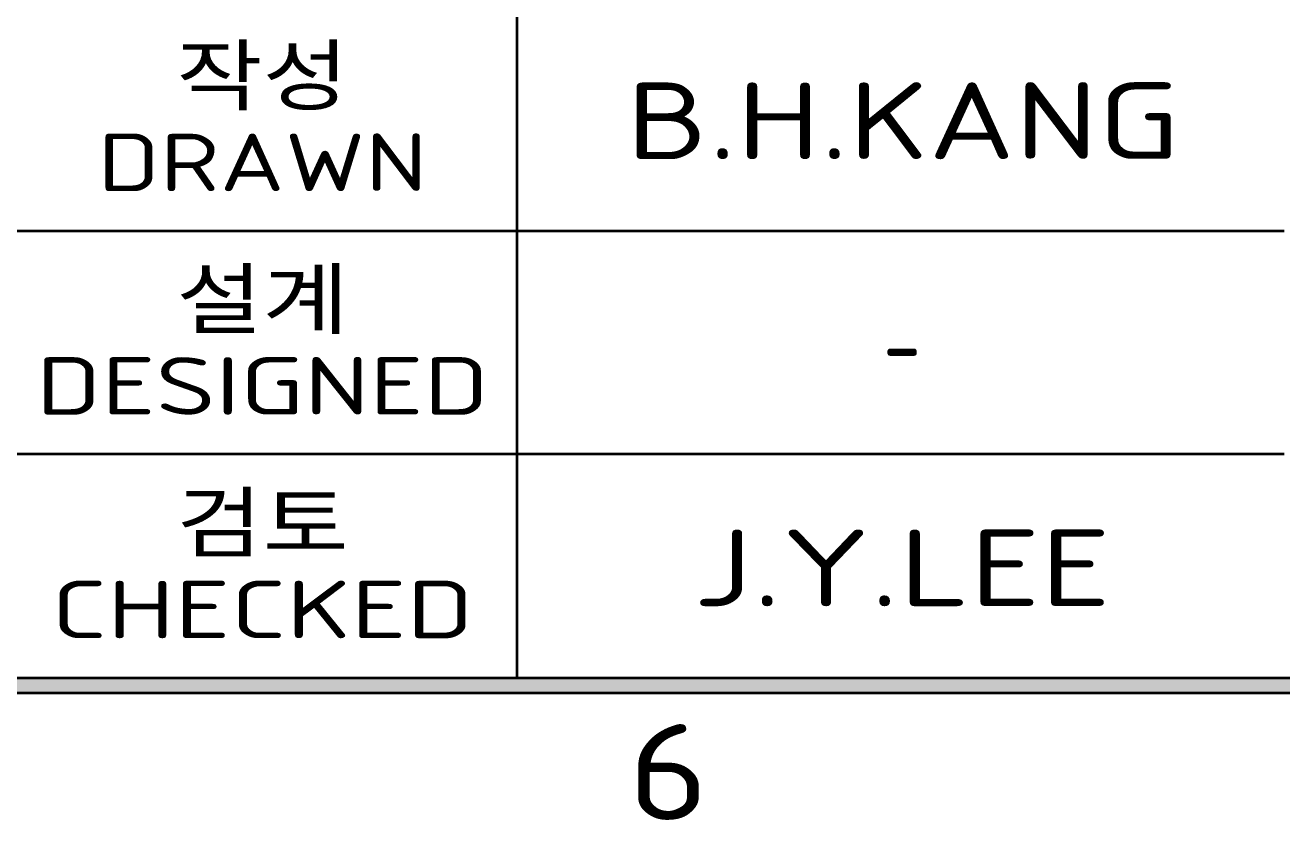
# Model space of a CAD drawing. Extents: x 23 to 417, y 3 to 294.
# Drawn here: x 276.36 to 315.69, y 5.79 to 30.67 of the extents above; entities that cross this region are included whole.
import ezdxf
from ezdxf.enums import TextEntityAlignment as Align

# ---------------------------------------------------------------- set-up
doc = ezdxf.new("R2010")
doc.units = 0
doc.layers.get('0').update_dxf_attribs({"lineweight": 13})
doc.layers.add('3', color=7, linetype='Continuous', lineweight=13)
doc.layers.add('5', color=7, linetype='Continuous', lineweight=13)
doc.styles.get("Standard").update_dxf_attribs({"font": 'isocp.shx'})
doc.styles.add('굴림', font='Gulim.ttf')

# ---------------------------------------------------------------- blocks, each defined once
blk = doc.blocks.new('BLOCK4326')
at = {"layer": '3', "color": 7, "lineweight": 13}
blk.add_text('6', height=3, dxfattribs=at).set_placement((295.223, 5.792), (297.761, 5.792), align=Align.FIT)
blk = doc.blocks.new('BLOCK4351')
at = {"layer": '5', "color": 7, "lineweight": 13}
blk.add_text('B.H.KANG', height=2.4, dxfattribs=at).set_placement((295.169, 26.481), (312.492, 26.481), align=Align.FIT)
blk = doc.blocks.new('BLOCK4353')
at = {"layer": '5', "color": 7, "lineweight": 13}
blk.add_text('-', height=2.4, dxfattribs=at).set_placement((303.217, 19.481), (304.386, 19.481), align=Align.FIT)
blk = doc.blocks.new('BLOCK4354')
at = {"layer": '5', "color": 7, "lineweight": 13}
blk.add_text('J.Y.LEE', height=2.4, dxfattribs=at).set_placement((297.263, 12.481), (310.34, 12.481), align=Align.FIT)
blk = doc.blocks.new('BLOCK4358')
at = {"layer": '5', "color": 7, "lineweight": 13}
blk.add_text('DRAWN', height=1.8, dxfattribs=at).set_placement((278.633, 25.479), (288.948, 25.479), align=Align.FIT)
blk = doc.blocks.new('BLOCK4359')
at = {"layer": '5', "color": 7, "lineweight": 13}
blk.add_text('DESIGNED', height=1.8, dxfattribs=at).set_placement((276.706, 18.479), (290.875, 18.479), align=Align.FIT)
blk = doc.blocks.new('BLOCK4361')
at = {"layer": '5', "color": 7, "lineweight": 13}
blk.add_text('CHECKED', height=1.8, dxfattribs=at).set_placement((277.179, 11.479), (290.402, 11.479), align=Align.FIT)
blk = doc.blocks.new('BLOCK4405')
at = {"layer": '3', "color": 7, "lineweight": 5}
blk.add_solid([(29.763, 9.762), (30.237, 10.238), (410.237, 9.762), (409.763, 10.238)], dxfattribs=at)

msp = doc.modelspace()

# ---------------------------------------------------------------- linework, layer by layer
at = {"color": 7, "lineweight": 35}
for p, q in [((291.7625, 10.2375), (291.7625, 38.2375)), ((275.7625, 24.2375), (315.7625, 24.2375)), ((315.7625, 17.2375), (250.7625, 17.2375))]:
    msp.add_line(p, q, dxfattribs=at)
at = {"layer": '3', "color": 7, "lineweight": 35}
for p, q in [((30.2375, 10.2375), (409.7625, 10.2375)), ((410.2375, 9.7625), (29.7625, 9.7625))]:
    msp.add_line(p, q, dxfattribs=at)

# ---------------------------------------------------------------- block references
at = {"layer": '3', "lineweight": 0}
for name in ['BLOCK4405', 'BLOCK4326']:
    msp.add_blockref(name, (0, 0), dxfattribs=at)
at = {"layer": '5', "lineweight": 0}
for name in ['BLOCK4351', 'BLOCK4358', 'BLOCK4353', 'BLOCK4359', 'BLOCK4354', 'BLOCK4361']:
    msp.add_blockref(name, (0, 0), dxfattribs=at)

# ---------------------------------------------------------------- texts
at = {"layer": '5', "color": 7, "lineweight": 13, "style": '굴림', "width": 1.100096}
for s, p, p2 in [('작성', (281.0908, 28.1996), (286.4908, 28.1996)), ('설계', (281.0908, 21.1996), (286.4908, 21.1996)), ('검토', (281.0908, 14.1996), (286.4908, 14.1996))]:
    msp.add_text(s, height=1.8, dxfattribs=at).set_placement(p, p2, align=Align.FIT)

doc.saveas('drawing.dxf')
